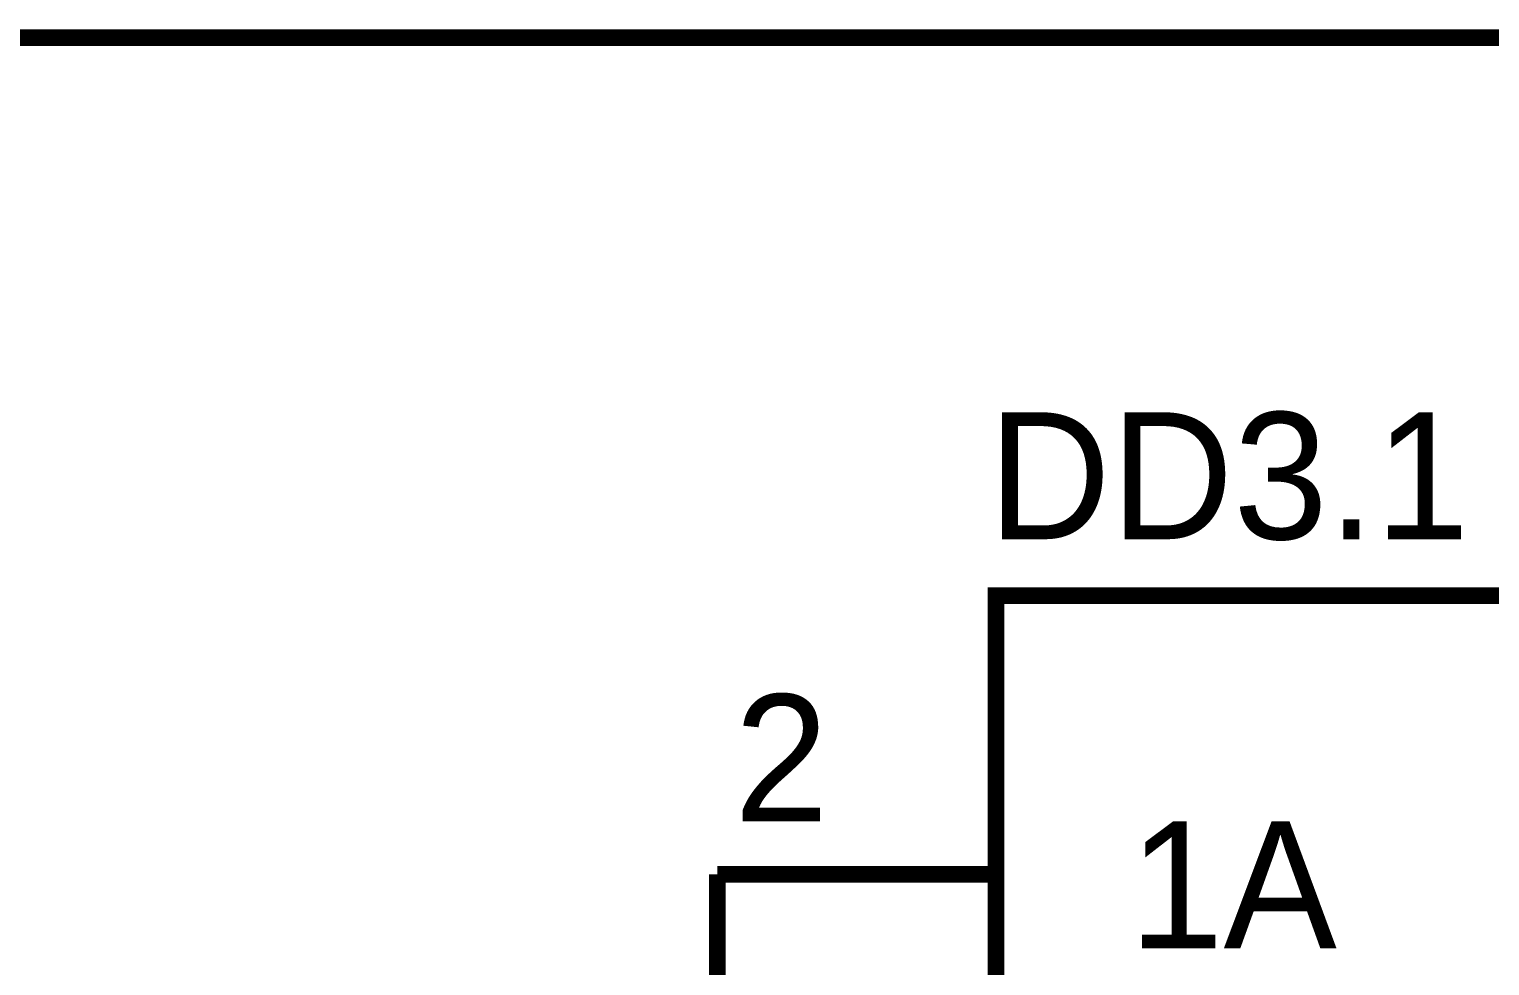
# Model space of a CAD drawing. Header units: millimetres. Extents: x 0 to 594, y 0 to 420.
# Drawn here: x 255.19 to 281.35, y 365.86 to 382.64 of the extents above; entities that cross this region are included whole.
import ezdxf

# ---------------------------------------------------------------- set-up
doc = ezdxf.new("R2010")
doc.units = ezdxf.units.MM
doc.layers.add('Sheet', color=255, linetype='Continuous')

msp = doc.modelspace()

# ---------------------------------------------------------------- linework, layer by layer
at = {"layer": 'Sheet', "const_width": 0.3}
for points in [[(165.033, 367.5), (165.033, 382.489), (310.012, 382.489)], [(272.508, 367.5), (267.518, 367.5)], [(267.518, 337.491), (267.518, 352.495), (267.518, 357.486), (267.518, 367.5)]]:
    msp.add_lwpolyline(points, dxfattribs=at)
msp.add_lwpolyline([(272.508, 372.491), (297.505, 372.491), (297.505, 352.495), (272.508, 352.495), (272.508, 372.491)], close=True, dxfattribs=at)

# ---------------------------------------------------------------- texts
at = {"layer": 'Sheet'}
for s, height, p in [('DD3.1', 2.2744, (272.366, 373.502)), ('2', 2.274, (267.818, 368.448)), ('1A', 2.2744, (274.892, 366.173))]:
    msp.add_text(s, height=height, dxfattribs=at).set_placement(p)

doc.saveas('drawing.dxf')
